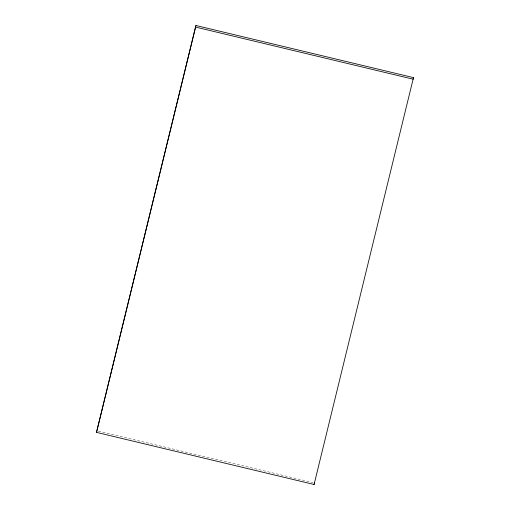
<?xml version="1.0" encoding="UTF-8"?>
<svg xmlns="http://www.w3.org/2000/svg" width="510" height="510" viewBox="0 0 510 510"><rect width="100%" height="100%" fill="white"/><g stroke="black" fill="none" stroke-linecap="round" stroke-linejoin="round"><path stroke-width="0.38" stroke-dasharray="2.55 1.91" d="M98.385 431.167L312.859 482.543"/><path stroke-width="0.76" d="M413.489 77.622L314.077 484.5L96.511 432.378L195.923 25.5L413.489 77.622L413.164 79.203L195.591 27.087L195.923 25.5M314.077 484.5L314.409 482.913M96.511 432.378L195.591 27.087"/></g></svg>
